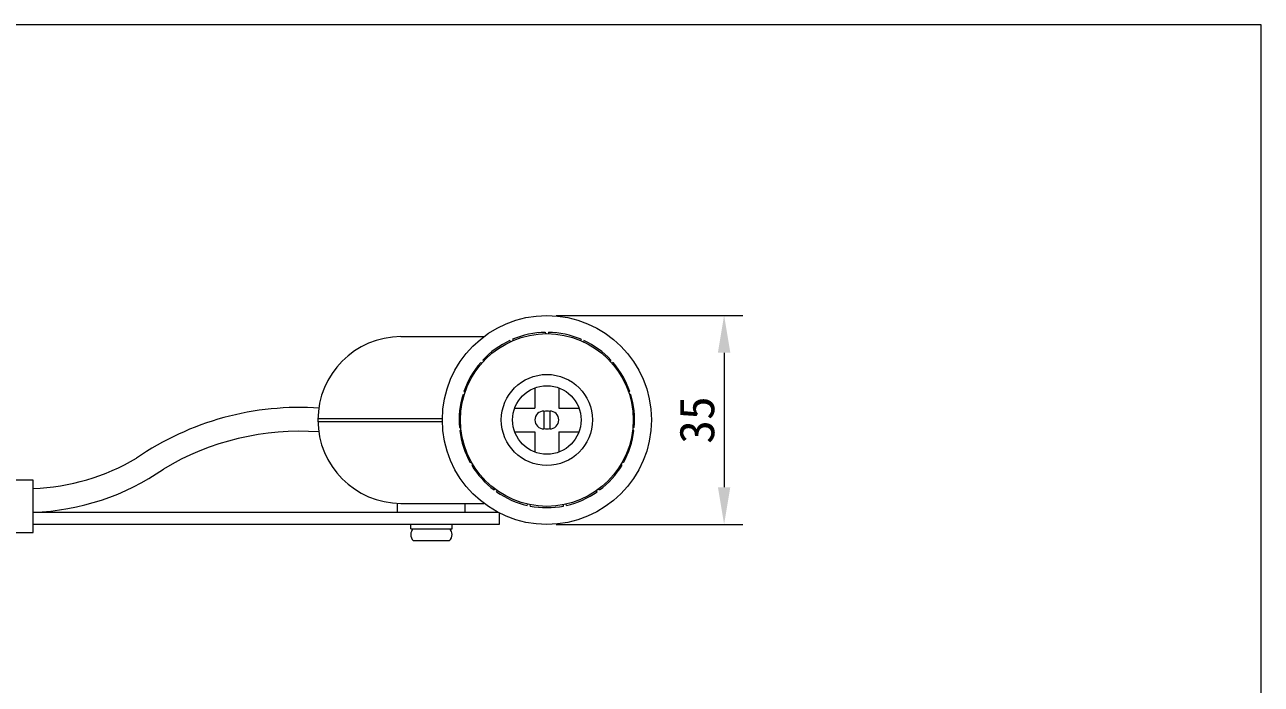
# Model space of a CAD drawing. Units: millimetres on the paper. Extents: x -192 to 192, y -138 to 138.
# Drawn here: x -15 to 192.5, y 27.8 to 138.5 of the extents above; entities that cross this region are included whole.
import ezdxf
from ezdxf.enums import TextEntityAlignment as Align

# ---------------------------------------------------------------- set-up
doc = ezdxf.new("R2010")
doc.units = ezdxf.units.MM
doc.layers.add('0-0_0', color=7, linetype='Continuous', lineweight=18)
doc.layers.add('0-5_寸法', color=5, linetype='Continuous', lineweight=18)
doc.styles.add('ＭＳ ゴシック', font='')
doc.styles.get('ＭＳ ゴシック').set_extended_font_data('MS Gothic')

msp = doc.modelspace()

# ---------------------------------------------------------------- linework, layer by layer
at = {"layer": '0-0_0'}
for p, q in [((192.5, -138.5), (192.5, 138.5)), ((48.102, 86.151), (62.031, 86.151)), ((66.379, 85.487), (66.47, 85.293)), ((66.849, 85.696), (66.933, 85.498)), ((72.341, 86.864), (72.345, 86.649)), ((72.855, 86.864), (72.851, 86.649)), ((78.348, 85.696), (78.264, 85.498)), ((78.817, 85.487), (78.726, 85.293)), ((61.493, 81.805), (61.655, 81.664)), ((61.836, 82.187), (61.994, 82.04)), ((83.36, 82.187), (83.203, 82.04)), ((83.704, 81.805), (83.542, 81.664)), ((58.685, 76.942), (58.888, 76.872)), ((70.598, 77.542), (70.598, 74.151)), ((74.598, 77.542), (74.598, 74.151)), ((86.512, 76.942), (86.308, 76.872)), ((58.526, 76.453), (58.732, 76.39)), ((86.67, 76.453), (86.465, 76.39)), ((67.207, 74.151), (70.598, 74.151)), ((72.098, 73.651), (72.098, 70.651)), ((73.098, 73.651), (73.098, 70.651)), ((74.598, 74.151), (77.989, 74.151)), ((34.175, 72.401), (55.06, 72.401)), ((34.175, 71.901), (55.06, 71.901)), ((57.939, 70.868), (58.154, 70.887)), ((87.257, 70.868), (87.043, 70.887)), ((57.993, 70.358), (58.206, 70.384)), ((67.207, 70.151), (70.598, 70.151)), ((70.598, 70.151), (70.598, 66.76)), ((74.598, 70.151), (74.598, 66.76)), ((74.598, 70.151), (77.989, 70.151)), ((87.204, 70.358), (86.99, 70.384)), ((59.728, 65.017), (59.916, 65.121)), ((59.985, 64.572), (60.169, 64.683)), ((85.212, 64.572), (85.027, 64.683)), ((85.468, 65.017), (85.28, 65.121)), ((-13.592, 62.039), (-16.473, 62.039)), ((-13.592, 53.251), (-13.592, 62.039)), ((63.742, 60.399), (63.872, 60.571)), ((64.158, 60.097), (64.281, 60.273)), ((81.038, 60.097), (80.915, 60.273)), ((81.454, 60.399), (81.325, 60.571)), ((47.533, 56.651), (47.533, 58.166)), ((48.102, 58.151), (62.031, 58.151)), ((58.89, 56.651), (58.89, 58.151)), ((-13.592, 56.651), (64.387, 56.651)), ((64.673, 54.651), (64.673, 56.503)), ((69.288, 57.813), (69.337, 58.023)), ((69.79, 57.706), (69.832, 57.917)), ((75.406, 57.706), (75.365, 57.917)), ((75.909, 57.813), (75.86, 58.023)), ((-13.592, 54.651), (64.673, 54.651)), ((49.741, 53.901), (49.741, 54.651)), ((-16.473, 53.251), (-13.592, 53.251)), ((50.183, 51.901), (56.24, 51.901))]:
    msp.add_line(p, q, dxfattribs=at)
for points in [[(192.5, 138.5), (-192.5, 138.5), (-192.5, -138.5)], [(49.741, 53.901), (56.682, 53.901), (56.682, 54.651)]]:
    msp.add_lwpolyline(points, dxfattribs=at)
for radius in [17.541, 14.5, 7.647, 5.75]:
    msp.add_circle((72.598, 72.151), radius, dxfattribs=at)
for centre, radius, start, end in [((48.173, 72.151), 14, 90.292, 269.708), ((72.598, 72.151), 14.715, 115, 137), ((72.598, 72.151), 14.715, 91, 113), ((72.598, 72.151), 14.715, 67, 89), ((72.598, 72.151), 14.715, 43, 65), ((72.598, 72.151), 14.715, 139, 161), ((72.598, 72.151), 14.715, 19, 41), ((72.598, 72.151), 14.715, 163, 185), ((72.598, 72.151), 14.715, 355, 17), ((31.124, 25.881), 48.374, 86.059, 124.503), ((72.098, 72.151), 1.5, 90, 270), ((72.598, 72.151), 1.5, 70.529, 109.471), ((73.098, 72.151), 1.5, 270, 90), ((72.598, 72.151), 1.5, 250.529, 289.471), ((31.124, 25.881), 44.374, 85.872, 121.028), ((72.598, 72.151), 14.715, 187, 209), ((72.598, 72.151), 14.715, 331, 353), ((-14.871, 97.12), 36.469, 272.01, 300.653), ((72.598, 72.151), 14.715, 211, 233), ((72.598, 72.151), 14.715, 307, 329), ((-14.871, 97.12), 40.469, 271.811, 304.844), ((72.598, 72.151), 14.715, 235, 257), ((72.598, 72.151), 14.715, 283, 305), ((72.598, 72.151), 14.715, 259, 281), ((51.094, 52.901), 1.353, 132.341, 227.659), ((55.329, 52.901), 1.353, 312.341, 47.659)]:
    msp.add_arc(centre, radius, start, end, dxfattribs=at)
at = {"layer": '0-5_寸法'}
for p, q in [((74.161, 89.692), (105.472, 89.692)), ((102.347, 83.442), (102.347, 60.861)), ((74.161, 54.611), (105.472, 54.611))]:
    msp.add_line(p, q, dxfattribs=at)
at = {"layer": '0-5_寸法', "color": 7}
for points in [[(101.305, 83.442), (102.347, 89.692), (103.388, 83.442)], [(101.305, 60.861), (102.347, 54.611), (103.388, 60.861)]]:
    msp.add_solid(points, dxfattribs=at)

# ---------------------------------------------------------------- texts
at = {"layer": '0-5_寸法', "style": 'ＭＳ ゴシック'}
msp.add_text('35', height=5.865, rotation=90, dxfattribs=at).set_placement((102.459, 68.151), align=Align.BOTTOM_LEFT)

doc.saveas('drawing.dxf')
